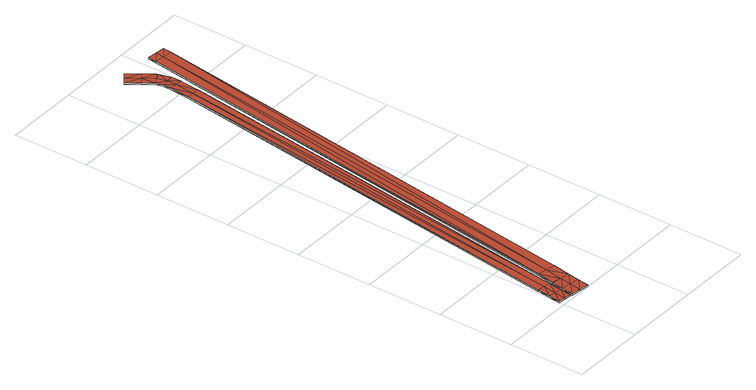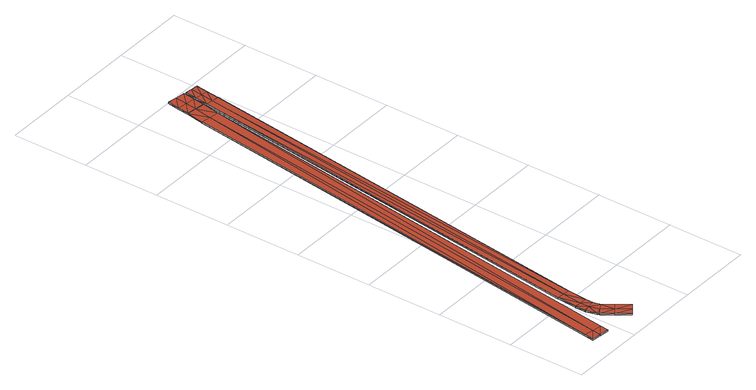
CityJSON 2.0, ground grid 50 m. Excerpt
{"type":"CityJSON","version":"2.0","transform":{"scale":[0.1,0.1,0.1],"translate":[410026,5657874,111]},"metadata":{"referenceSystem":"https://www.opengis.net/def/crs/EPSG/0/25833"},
"CityObjects":{
"building1":{"type":"Building","attributes":{"Erfassungsdatum_Objekt":"2021-12-02","BodenHoehe":111.89,"gemHoehe":0,"BauwerkHoehe":1,"Breite":9,"Gemeindeschluessel":"14612000","Geometrietyp2DReferenz":"3000","measuredHeight":1,"function":"53001_1800"},"geometry":[{"type":"MultiSurface","lod":"2","boundaries":[[[0,1,2]],[[0,2,3]],[[4,5,6]],[[4,6,7]],[[4,7,1]],[[5,8,6]],[[6,8,9]],[[8,10,9]],[[9,10,11]],[[12,13,14]],[[12,14,15]],[[13,16,14]],[[14,16,17]],[[16,18,19]],[[16,19,17]],[[18,20,0]],[[18,0,19]],[[20,21,4]],[[20,4,0]],[[21,22,5]],[[21,5,4]],[[5,22,23]],[[5,23,24]],[[5,24,8]],[[24,25,8]],[[8,25,10]],[[15,14,26]],[[15,26,27]],[[14,17,28]],[[14,28,26]],[[28,17,29]],[[17,19,30]],[[17,30,29]],[[30,19,31]],[[19,32,31]],[[19,0,33]],[[19,33,34]],[[19,34,32]],[[3,33,0]],[[0,4,1]],[[15,27,35]],[[15,35,36]],[[27,26,37]],[[27,37,35]],[[26,28,38]],[[26,38,37]],[[28,29,39]],[[28,39,38]],[[29,30,40]],[[29,40,39]],[[30,31,41]],[[30,41,40]],[[31,32,42]],[[31,42,41]],[[32,34,43]],[[32,43,42]],[[34,33,44]],[[34,44,43]],[[33,3,45]],[[33,45,44]],[[3,2,46]],[[3,46,45]],[[2,1,47]],[[2,47,46]],[[1,7,48]],[[1,48,47]],[[7,6,49]],[[7,49,48]],[[6,9,50]],[[6,50,49]],[[9,11,51]],[[11,10,52]],[[11,52,51]],[[10,25,53]],[[10,53,52]],[[25,24,54]],[[25,54,53]],[[24,23,55]],[[24,55,54]],[[23,22,56]],[[23,56,55]],[[22,21,57]],[[22,57,56]],[[21,20,58]],[[21,58,57]],[[20,18,59]],[[20,59,58]],[[18,16,60]],[[18,60,59]],[[16,13,61]],[[16,61,60]],[[13,12,62]],[[13,62,61]],[[12,15,36]],[[12,36,62]],[[9,51,50]],[[37,63,36]],[[35,37,36]],[[38,64,63]],[[37,38,63]],[[39,64,38]],[[40,65,64]],[[39,40,64]],[[41,65,40]],[[41,42,65]],[[44,66,65]],[[43,44,65]],[[42,43,65]],[[66,44,45]],[[47,67,66]],[[46,47,66]],[[45,46,66]],[[49,68,67]],[[48,49,67]],[[47,48,67]],[[49,69,68]],[[50,69,49]],[[50,52,69]],[[51,52,50]],[[63,61,62]],[[36,63,62]],[[63,60,61]],[[64,60,63]],[[65,59,60]],[[64,65,60]],[[66,58,59]],[[65,66,59]],[[67,57,58]],[[66,67,58]],[[68,56,57]],[[67,68,57]],[[55,56,68]],[[54,55,68]],[[69,54,68]],[[69,53,54]],[[52,53,69]]],"semantics":{"surfaces":[{"type":"RoofSurface"},{"type":"WallSurface"},{"type":"GroundSurface"}],"values":[0,0,0,0,0,0,0,0,0,0,0,0,0,0,0,0,0,0,0,0,0,0,0,0,0,0,0,0,0,0,0,0,0,0,0,0,0,0,0,0,1,1,1,1,1,1,1,1,1,1,1,1,1,1,1,1,1,1,1,1,1,1,1,1,1,1,1,1,1,1,1,1,1,1,1,1,1,1,1,1,1,1,1,1,1,1,1,1,1,1,1,1,1,1,1,1,2,2,2,2,2,2,2,2,2,2,2,2,2,2,2,2,2,2,2,2,2,2,2,2,2,2,2,2,2,2,2,2,2,2,2,2,2,2,2,2]}}]},
"building2":{"type":"Building","attributes":{"name":"Schlachthofbrücke","Erfassungsdatum_Objekt":"2021-12-02","BodenHoehe":111.97,"gemHoehe":0,"BauwerkHoehe":1,"Breite":12.5,"Gemeindeschluessel":"14612000","Geometrietyp2DReferenz":"3000","measuredHeight":1,"function":"53001_1800"},"geometry":[{"type":"MultiSurface","lod":"2","boundaries":[[[70,71,72]],[[72,71,73]],[[74,75,70]],[[74,70,72]],[[76,75,74]],[[76,74,77]],[[78,79,80]],[[80,79,76]],[[80,76,77]],[[81,82,80]],[[81,80,83]],[[80,82,78]],[[84,81,85]],[[85,81,83]],[[86,84,87]],[[87,84,85]],[[72,73,88]],[[88,73,89]],[[74,72,90]],[[90,72,88]],[[77,74,90]],[[77,90,91]],[[80,77,91]],[[83,80,91]],[[83,91,92]],[[83,92,93]],[[85,83,94]],[[94,83,95]],[[93,95,83]],[[87,85,96]],[[96,85,94]],[[82,97,98]],[[81,84,99]],[[81,99,97]],[[84,86,100]],[[84,100,99]],[[86,87,101]],[[86,101,100]],[[87,96,102]],[[87,102,101]],[[96,94,103]],[[96,103,102]],[[94,95,104]],[[94,104,103]],[[95,93,105]],[[95,105,104]],[[93,92,106]],[[93,106,105]],[[92,91,107]],[[92,107,106]],[[91,90,108]],[[91,108,107]],[[90,88,109]],[[90,109,108]],[[88,89,110]],[[88,110,109]],[[89,73,111]],[[89,111,110]],[[73,71,112]],[[73,112,111]],[[71,70,113]],[[71,113,112]],[[70,75,114]],[[70,114,113]],[[75,76,115]],[[75,115,114]],[[76,79,116]],[[76,116,115]],[[79,78,117]],[[79,117,116]],[[78,82,98]],[[78,98,117]],[[82,81,97]],[[118,112,113]],[[111,112,118]],[[113,114,119]],[[118,113,119]],[[119,114,115]],[[120,119,115]],[[121,116,117]],[[115,116,121]],[[120,115,121]],[[121,98,97]],[[122,121,97]],[[117,98,121]],[[123,97,99]],[[122,97,123]],[[101,99,100]],[[123,99,101]],[[109,111,118]],[[110,111,109]],[[108,118,119]],[[109,118,108]],[[108,119,120]],[[107,108,120]],[[107,120,121]],[[107,121,122]],[[106,107,122]],[[105,106,122]],[[103,122,123]],[[122,104,105]],[[102,123,101]],[[103,123,102]],[[104,122,103]]],"semantics":{"surfaces":[{"type":"RoofSurface"},{"type":"WallSurface"},{"type":"GroundSurface"}],"values":[0,0,0,0,0,0,0,0,0,0,0,0,0,0,0,0,0,0,0,0,0,0,0,0,0,0,0,0,0,0,0,1,1,1,1,1,1,1,1,1,1,1,1,1,1,1,1,1,1,1,1,1,1,1,1,1,1,1,1,1,1,1,1,1,1,1,1,1,1,1,1,1,1,2,2,2,2,2,2,2,2,2,2,2,2,2,2,2,2,2,2,2,2,2,2,2,2,2,2,2,2,2,2,2]}}]}
},
"vertices":[
[437,3070,19],[470,2936,19],[482,3066,19],[482,3068,19],[425,2941,19],[68,194,19],[112,188,19],[470,2935,19],[57,109,19],[102,103,19],[47,29,19],[92,24,19],[274,3315,19],[333,3235,19],[370,3262,19],[310,3342,19],[378,3174,19],[419,3194,19],[392,3123,19],[437,3129,19],[392,3073,19],[381,2946,19],[23,200,19],[23,199,19],[13,114,19],[3,35,19],[406,3288,19],[346,3369,19],[455,3221,19],[459,3214,19],[463,3206,19],[481,3141,19],[481,3135,19],[482,3070,19],[482,3129,19],[346,3369,9],[310,3342,9],[406,3288,9],[455,3221,9],[459,3214,9],[463,3206,9],[481,3141,9],[481,3135,9],[482,3129,9],[482,3070,9],[482,3068,9],[482,3066,9],[470,2936,9],[470,2935,9],[112,188,9],[102,103,9],[92,24,9],[47,29,9],[3,35,9],[13,114,9],[23,199,9],[23,200,9],[381,2946,9],[392,3073,9],[392,3123,9],[378,3174,9],[333,3235,9],[274,3315,9],[370,3262,9],[419,3194,9],[437,3129,9],[437,3070,9],[425,2941,9],[68,194,9],[57,109,9],
[116,100,20],[105,21,20],[178,91,20],[167,12,20],[188,164,20],[127,173,20],[127,175,20],[189,166,20],[127,178,20],[127,176,20],[189,168,20],[149,293,20],[127,179,20],[210,283,20],[554,3299,20],[616,3291,20],[562,3358,20],[624,3350,20],[240,82,20],[229,3,20],[250,156,20],[251,158,20],[272,272,20],[272,273,20],[678,3282,20],[272,275,20],[686,3342,20],[149,293,10],[127,179,10],[554,3299,10],[562,3358,10],[624,3350,10],[686,3342,10],[678,3282,10],[272,275,10],[272,273,10],[272,272,10],[251,158,10],[250,156,10],[240,82,10],[229,3,10],[167,12,10],[105,21,10],[116,100,10],[127,173,10],[127,175,10],[127,176,10],[127,178,10],[178,91,10],[188,164,10],[189,166,10],[189,168,10],[210,283,10],[616,3291,10]
]}
